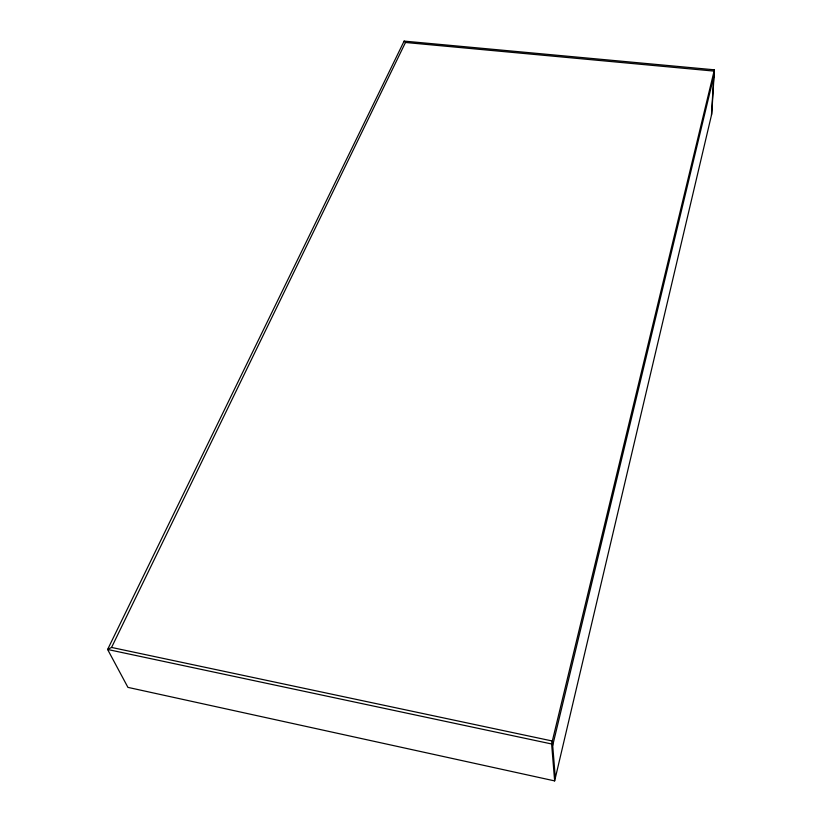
<?xml version="1.0" encoding="UTF-8"?>
<svg xmlns="http://www.w3.org/2000/svg" width="822" height="822" viewBox="0 0 822 822"><rect width="100%" height="100%" fill="white"/><g stroke="black" fill="none" stroke-linecap="round" stroke-linejoin="round"><path stroke-width="1.23" d="M711.462 115.193L714.082 71.103L405.472 42.487L404.126 41.1L107.61 649.472L127.934 687.377L554.644 780.9L711.77 113.888L714.39 69.808L404.126 41.1M552.692 745.451L713.773 76.323M554.644 780.9L551.624 743.972L714.39 69.808M551.624 743.972L107.61 649.472L111.566 647.438L405.472 42.487M111.566 647.438L552.333 741.012L555.333 778.013"/></g></svg>
